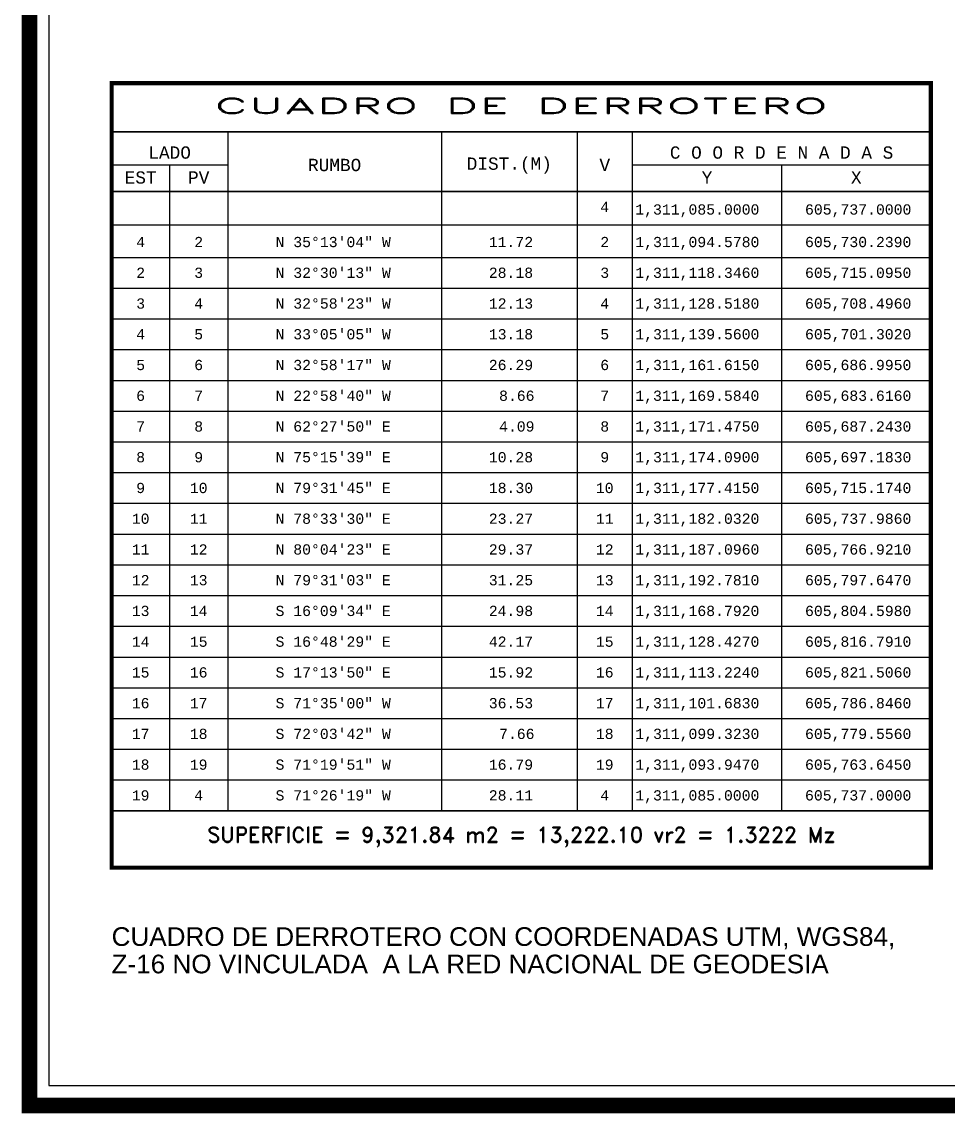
# Model space of a CAD drawing. Header units: millimetres. Extents: x 603733 to 1211550, y 1310999 to 2622648.
# Drawn here: x 605526.8 to 605663.3, y 1310998.6 to 1311159.3 of the extents above; entities that cross this region are included whole.
import ezdxf
from ezdxf.enums import TextEntityAlignment as Align

# ---------------------------------------------------------------- set-up
doc = ezdxf.new("R2010")
doc.units = ezdxf.units.MM
for name, color, linetype in [('acera', 8, 'Continuous'), ('CVL_CUADCON', 1, 'Continuous'), ('CVL_CUADCON_LIN', 8, 'Continuous'), ('CVL_CUADCON_TIT', 1, 'Continuous'), ('CVL_CUADCON_TX', 2, 'Continuous'), ('FORMATO', 7, 'Continuous')]:
    doc.layers.add(name, color=color, linetype=linetype)
doc.styles.add('HUECA1', font='HUECA1.shx')
doc.styles.add('MONOTXT4', font='MONOTXT4.shx')
doc.styles.add('PI', font='arial.ttf', dxfattribs={"height": 0.4})

msp = doc.modelspace()

# ---------------------------------------------------------------- linework, layer by layer
at = {"const_width": 2.28}
msp.add_lwpolyline([(605527.959, 1311318.906), (605527.959, 1310999.706), (606003.909, 1310999.706), (606003.909, 1311318.906)], close=True, dxfattribs=at)
at = {"layer": 'acera', "color": 7}
msp.add_line((605530.809, 1310999.706), (606001.059, 1310999.706), dxfattribs=at)
at = {"layer": 'CVL_CUADCON', "color": 1, "linetype": 'Continuous', "const_width": 0.604, "flags": 128}
msp.add_lwpolyline([(605540.056, 1311150.269), (605660.757, 1311150.269), (605660.757, 1311034.709), (605540.056, 1311034.709)], close=True, dxfattribs=at)
at = {"layer": 'CVL_CUADCON', "color": 1, "linetype": 'Continuous', "const_width": 0.226, "flags": 128}
for points in [[(605540.056, 1311143.101), (605660.757, 1311143.101)], [(605540.056, 1311134.32), (605660.757, 1311134.32)], [(605540.056, 1311043.111), (605660.757, 1311043.111)]]:
    msp.add_lwpolyline(points, dxfattribs=at)
at = {"layer": 'CVL_CUADCON_LIN', "color": 1, "linetype": 'Continuous'}
for p, q in [((605557.155, 1311143.101), (605557.155, 1311043.111)), ((605588.655, 1311143.101), (605588.655, 1311043.111)), ((605608.642, 1311143.101), (605608.642, 1311043.111)), ((605616.771, 1311143.101), (605616.771, 1311043.111)), ((605548.599, 1311138.229), (605548.599, 1311043.111)), ((605638.764, 1311138.229), (605638.764, 1311043.111)), ((605540.056, 1311129.408), (605660.757, 1311129.408)), ((605540.056, 1311124.611), (605660.757, 1311124.611)), ((605540.056, 1311120.083), (605660.757, 1311120.083)), ((605540.056, 1311115.556), (605660.757, 1311115.556)), ((605540.056, 1311111.028), (605660.757, 1311111.028)), ((605540.056, 1311106.5), (605660.757, 1311106.5)), ((605540.056, 1311101.972), (605660.757, 1311101.972)), ((605540.056, 1311097.444), (605660.757, 1311097.444)), ((605540.056, 1311092.917), (605660.757, 1311092.917)), ((605540.056, 1311088.389), (605660.757, 1311088.389)), ((605540.056, 1311083.861), (605660.757, 1311083.861)), ((605540.056, 1311079.333), (605660.757, 1311079.333)), ((605540.056, 1311074.805), (605660.757, 1311074.805)), ((605540.056, 1311070.278), (605660.757, 1311070.278)), ((605540.056, 1311065.75), (605660.757, 1311065.75)), ((605540.056, 1311061.222), (605660.757, 1311061.222)), ((605540.056, 1311056.694), (605660.757, 1311056.694)), ((605540.056, 1311052.166), (605660.757, 1311052.166)), ((605540.056, 1311047.639), (605660.757, 1311047.639))]:
    msp.add_line(p, q, dxfattribs=at)
at = {"layer": 'CVL_CUADCON_LIN', "color": 8, "linetype": 'Continuous'}
for p, q in [((605540.056, 1311138.229), (605557.155, 1311138.229)), ((605616.771, 1311138.229), (605660.757, 1311138.229)), ((605540.056, 1311043.111), (605660.757, 1311043.111))]:
    msp.add_line(p, q, dxfattribs=at)
at = {"layer": 'FORMATO', "color": 8}
for p, q in [((605530.809, 1311315.859), (605530.809, 1311002.655)), ((605530.809, 1311002.655), (606001.059, 1311002.655))]:
    msp.add_line(p, q, dxfattribs=at)

# ---------------------------------------------------------------- texts
at = {"style": 'PI'}
for s, p in [('CUADRO DE DERROTERO CON COORDENADAS UTM, WGS84,', (605540.051, 1311023.204)), ('Z-16 NO VINCULADA  A LA RED NACIONAL DE GEODESIA', (605540.051, 1311019.164))]:
    msp.add_text(s, height=2.75, dxfattribs=at).set_placement(p)
at = {"layer": 'CVL_CUADCON_TIT', "color": 1, "style": 'HUECA1', "width": 2.180836}
msp.add_text('CUADRO DE DERROTERO', height=2.2639, dxfattribs=at).set_placement((605555.149, 1311145.786), (605645.664, 1311145.786), align=Align.FIT)
at = {"layer": 'CVL_CUADCON_TIT', "color": 1, "style": 'MONOTXT4'}
for s, height, p in [('LADO', 1.8111, (605548.599, 1311139.148)), ('C O O R D E N A D A S', 1.81112, (605638.762, 1311139.148)), ('EST', 1.8111, (605544.327, 1311135.472)), ('PV', 1.8111, (605552.885, 1311135.472)), ('Y', 1.811, (605627.775, 1311135.472)), ('X', 1.811, (605649.765, 1311135.472))]:
    msp.add_text(s, height=height, dxfattribs=at).set_placement(p, align=Align.CENTER)
at = {"layer": 'CVL_CUADCON_TIT', "color": 1}
for s, height, style, p in [('RUMBO', 1.8111, 'MONOTXT4', (605572.913, 1311138.225)), ('DIST.(M)', 1.8111, 'MONOTXT4', (605598.646, 1311138.225)), ('V', 1.811, 'MONOTXT4', (605612.712, 1311138.225)), ('SUPERFICIE = 9,321.84 m2 = 13,222.10 vr2 = 1.3222 Mz', 2.2639, 'HUECA1', (605600.407, 1311039.237))]:
    msp.add_text(s, height=height, dxfattribs=dict(at, style=style)).set_placement(p, align=Align.MIDDLE)
at = {"layer": 'CVL_CUADCON_TX', "color": 1, "style": 'MONOTXT4'}
for s, height, p in [('4', 1.509, (605612.706, 1311131.294)), ('4', 1.509, (605544.327, 1311126.12)), ('2', 1.509, (605552.877, 1311126.12)), ('2', 1.509, (605612.706, 1311126.12)), ('2', 1.509, (605544.327, 1311121.593)), ('3', 1.509, (605552.877, 1311121.593)), ('3', 1.509, (605612.706, 1311121.593)), ('3', 1.509, (605544.327, 1311117.065)), ('4', 1.509, (605552.877, 1311117.065)), ('4', 1.509, (605612.706, 1311117.065)), ('4', 1.509, (605544.327, 1311112.537)), ('5', 1.509, (605552.877, 1311112.537)), ('5', 1.509, (605612.706, 1311112.537)), ('5', 1.509, (605544.327, 1311108.009)), ('6', 1.509, (605552.877, 1311108.009)), ('6', 1.509, (605612.706, 1311108.009)), ('6', 1.509, (605544.327, 1311103.481)), ('7', 1.509, (605552.877, 1311103.481)), ('7', 1.509, (605612.706, 1311103.481)), ('7', 1.509, (605544.327, 1311098.954)), ('8', 1.509, (605552.877, 1311098.954)), ('8', 1.509, (605612.706, 1311098.954)), ('8', 1.509, (605544.327, 1311094.426)), ('9', 1.509, (605552.877, 1311094.426)), ('9', 1.509, (605612.706, 1311094.426)), ('9', 1.509, (605544.327, 1311089.898)), ('10', 1.5093, (605552.877, 1311089.898)), ('10', 1.5093, (605612.706, 1311089.898)), ('10', 1.5093, (605544.327, 1311085.37)), ('11', 1.5093, (605552.877, 1311085.37)), ('11', 1.5093, (605612.706, 1311085.37)), ('11', 1.5093, (605544.327, 1311080.842)), ('12', 1.5093, (605552.877, 1311080.842)), ('12', 1.5093, (605612.706, 1311080.842)), ('12', 1.5093, (605544.327, 1311076.315)), ('13', 1.5093, (605552.877, 1311076.315)), ('13', 1.5093, (605612.706, 1311076.315)), ('13', 1.5093, (605544.327, 1311071.787)), ('14', 1.5093, (605552.877, 1311071.787)), ('14', 1.5093, (605612.706, 1311071.787)), ('14', 1.5093, (605544.327, 1311067.259)), ('15', 1.5093, (605552.877, 1311067.259)), ('15', 1.5093, (605612.706, 1311067.259)), ('15', 1.5093, (605544.327, 1311062.731)), ('16', 1.5093, (605552.877, 1311062.731)), ('16', 1.5093, (605612.706, 1311062.731)), ('16', 1.5093, (605544.327, 1311058.203)), ('17', 1.5093, (605552.877, 1311058.203)), ('17', 1.5093, (605612.706, 1311058.203)), ('17', 1.5093, (605544.327, 1311053.676)), ('18', 1.5093, (605552.877, 1311053.676)), ('18', 1.5093, (605612.706, 1311053.676)), ('18', 1.5093, (605544.327, 1311049.148)), ('19', 1.5093, (605552.877, 1311049.148)), ('19', 1.5093, (605612.706, 1311049.148)), ('19', 1.5093, (605544.327, 1311044.62)), ('4', 1.509, (605552.877, 1311044.62)), ('4', 1.509, (605612.706, 1311044.62))]:
    msp.add_text(s, height=height, dxfattribs=at).set_placement(p, align=Align.CENTER)
for s, height, p in [('1,311,085.0000', 1.50927, (605617.21, 1311130.917)), ('605,737.0000', 1.50927, (605642.219, 1311130.917)), ('N 35%%D13\'04" W', 1.50927, (605564.205, 1311126.12)), ('11.72', 1.5093, (605595.627, 1311126.12)), ('1,311,094.5780', 1.50927, (605617.21, 1311126.12)), ('605,730.2390', 1.50927, (605642.219, 1311126.12)), ('N 32%%D30\'13" W', 1.50927, (605564.205, 1311121.593)), ('28.18', 1.5093, (605595.627, 1311121.593)), ('1,311,118.3460', 1.50927, (605617.21, 1311121.593)), ('605,715.0950', 1.50927, (605642.219, 1311121.593)), ('N 32%%D58\'23" W', 1.50927, (605564.205, 1311117.065)), ('12.13', 1.5093, (605595.627, 1311117.065)), ('1,311,128.5180', 1.50927, (605617.21, 1311117.065)), ('605,708.4960', 1.50927, (605642.219, 1311117.065)), ('N 33%%D05\'05" W', 1.50927, (605564.205, 1311112.537)), ('13.18', 1.5093, (605595.627, 1311112.537)), ('1,311,139.5600', 1.50927, (605617.21, 1311112.537)), ('605,701.3020', 1.50927, (605642.219, 1311112.537)), ('N 32%%D58\'17" W', 1.50927, (605564.205, 1311108.009)), ('26.29', 1.5093, (605595.627, 1311108.009)), ('1,311,161.6150', 1.50927, (605617.21, 1311108.009)), ('605,686.9950', 1.50927, (605642.219, 1311108.009)), ('N 22%%D58\'40" W', 1.50927, (605564.205, 1311103.481)), ('8.66', 1.5093, (605597.137, 1311103.481)), ('1,311,169.5840', 1.50927, (605617.21, 1311103.481)), ('605,683.6160', 1.50927, (605642.219, 1311103.481)), ('N 62%%D27\'50" E', 1.50927, (605564.205, 1311098.954)), ('4.09', 1.5093, (605597.137, 1311098.954)), ('1,311,171.4750', 1.50927, (605617.21, 1311098.954)), ('605,687.2430', 1.50927, (605642.219, 1311098.954)), ('N 75%%D15\'39" E', 1.50927, (605564.205, 1311094.426)), ('10.28', 1.5093, (605595.627, 1311094.426)), ('1,311,174.0900', 1.50927, (605617.21, 1311094.426)), ('605,697.1830', 1.50927, (605642.219, 1311094.426)), ('N 79%%D31\'45" E', 1.50927, (605564.205, 1311089.898)), ('18.30', 1.5093, (605595.627, 1311089.898)), ('1,311,177.4150', 1.50927, (605617.21, 1311089.898)), ('605,715.1740', 1.50927, (605642.219, 1311089.898)), ('N 78%%D33\'30" E', 1.50927, (605564.205, 1311085.37)), ('23.27', 1.5093, (605595.627, 1311085.37)), ('1,311,182.0320', 1.50927, (605617.21, 1311085.37)), ('605,737.9860', 1.50927, (605642.219, 1311085.37)), ('N 80%%D04\'23" E', 1.50927, (605564.205, 1311080.842)), ('29.37', 1.5093, (605595.627, 1311080.842)), ('1,311,187.0960', 1.50927, (605617.21, 1311080.842)), ('605,766.9210', 1.50927, (605642.219, 1311080.842)), ('N 79%%D31\'03" E', 1.50927, (605564.205, 1311076.315)), ('31.25', 1.5093, (605595.627, 1311076.315)), ('1,311,192.7810', 1.50927, (605617.21, 1311076.315)), ('605,797.6470', 1.50927, (605642.219, 1311076.315)), ('S 16%%D09\'34" E', 1.50927, (605564.205, 1311071.787)), ('24.98', 1.5093, (605595.627, 1311071.787)), ('1,311,168.7920', 1.50927, (605617.21, 1311071.787)), ('605,804.5980', 1.50927, (605642.219, 1311071.787)), ('S 16%%D48\'29" E', 1.50927, (605564.205, 1311067.259)), ('42.17', 1.5093, (605595.627, 1311067.259)), ('1,311,128.4270', 1.50927, (605617.21, 1311067.259)), ('605,816.7910', 1.50927, (605642.219, 1311067.259)), ('S 17%%D13\'50" E', 1.50927, (605564.205, 1311062.731)), ('15.92', 1.5093, (605595.627, 1311062.731)), ('1,311,113.2240', 1.50927, (605617.21, 1311062.731)), ('605,821.5060', 1.50927, (605642.219, 1311062.731)), ('S 71%%D35\'00" W', 1.50927, (605564.205, 1311058.203)), ('36.53', 1.5093, (605595.627, 1311058.203)), ('1,311,101.6830', 1.50927, (605617.21, 1311058.203)), ('605,786.8460', 1.50927, (605642.219, 1311058.203)), ('S 72%%D03\'42" W', 1.50927, (605564.205, 1311053.676)), ('7.66', 1.5093, (605597.137, 1311053.676)), ('1,311,099.3230', 1.50927, (605617.21, 1311053.676)), ('605,779.5560', 1.50927, (605642.219, 1311053.676)), ('S 71%%D19\'51" W', 1.50927, (605564.205, 1311049.148)), ('16.79', 1.5093, (605595.627, 1311049.148)), ('1,311,093.9470', 1.50927, (605617.21, 1311049.148)), ('605,763.6450', 1.50927, (605642.219, 1311049.148)), ('S 71%%D26\'19" W', 1.50927, (605564.205, 1311044.62)), ('28.11', 1.5093, (605595.627, 1311044.62)), ('1,311,085.0000', 1.50927, (605617.21, 1311044.62)), ('605,737.0000', 1.50927, (605642.219, 1311044.62))]:
    msp.add_text(s, height=height, dxfattribs=at).set_placement(p)

doc.saveas('drawing.dxf')
